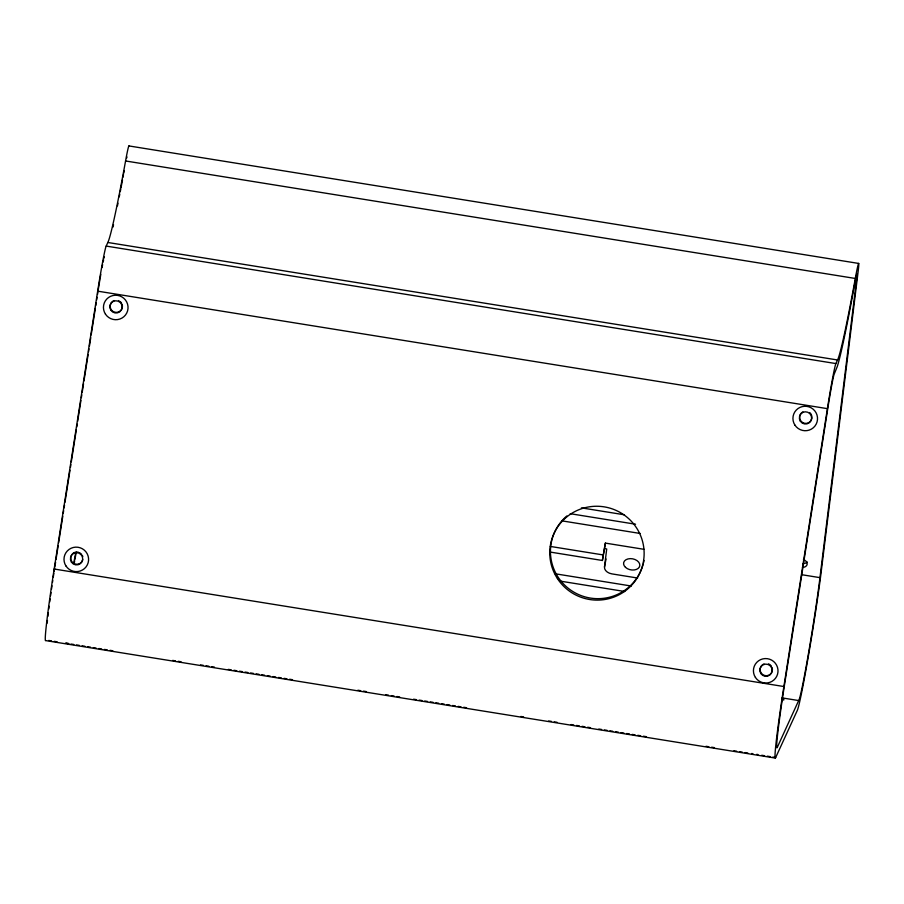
<?xml version="1.0" encoding="UTF-8"?>
<svg xmlns="http://www.w3.org/2000/svg" width="904" height="904" viewBox="0 0 904 904"><rect width="100%" height="100%" fill="white"/><g stroke="black" fill="none" stroke-linecap="round" stroke-linejoin="round"><path stroke-width="1.36" d="M549.801 552.005L602.38 560.48L605.364 543.101L644.123 549.338M602.38 560.48L605.364 543.101M637.591 578.029L611.918 573.893A8.215 5.593 11 0 1 604.494 567.034L606.708 548.977L604.686 548.649M819.962 577.645L856.856 277.539A22.317 0.768 -80.9 0 0 855.218 281.28L853.478 290.692A193.117 6.69 -80.9 0 1 837.228 366.674L834.076 374.403A30.792 1.062 -80.9 0 0 828.584 403.478L784.435 685.322A71.902 2.486 -80.9 0 0 777.248 747.438L799.26 699.267A71.891 2.486 -80.9 0 0 819.431 581.848L819.962 577.645L801.848 574.729M45.641 640.507A82.174 2.848 -80.9 0 1 54.161 569.023L97.677 291.156A41.087 1.424 -80.9 0 1 106.186 246.08L107.836 242.487A182.823 6.328 -80.9 0 0 124.402 167.33L125.566 160.968A32.623 1.13 -80.9 0 1 129.069 146.369M54.929 566.435L55.585 562.243M56.014 559.463L58.206 545.507M58.636 542.728L62.794 516.218M63.223 513.438L63.664 510.647M64.105 507.856L64.534 505.065M64.975 502.274L69.992 470.204M70.433 467.413L70.874 464.622M71.303 461.831L76.331 429.75M76.772 426.959L77.202 424.179M77.642 421.388L80.919 400.461M81.349 397.681L81.789 394.89M82.23 392.099L83.541 383.725M83.97 380.934L88.129 354.436M88.558 351.656L88.999 348.865M89.439 346.074L90.75 337.7M91.18 334.909L95.327 308.411M95.767 305.631L96.208 302.84M96.638 300.049L97.078 297.258M97.519 294.467L98.174 290.286M775.677 757.507A82.174 2.848 -80.9 0 1 783.881 686.531L827.397 408.653A41.087 1.424 -80.9 0 1 832.505 378.765L833.262 374.821A41.087 1.424 -80.9 0 1 835.906 363.577L837.556 359.984A182.823 6.328 -80.9 0 0 854.133 284.839L855.297 278.466A32.623 1.13 -80.9 0 1 858.178 264.635L858.495 263.685A32.623 1.13 -80.9 0 1 858.065 272.16L820.809 574.944A82.174 2.848 -80.9 0 1 808.029 658.089A82.174 2.848 -80.9 0 1 797.215 710.623L775.677 757.507L772.886 757.055M98.344 289.212L98.852 285.98A30.792 1.062 -80.9 0 1 99.937 279.415M123.758 173.184L124.232 170.585M604.494 567.034L606.053 558.966M128.978 145.939L858.698 263.437M125.566 160.968L855.297 278.466M107.836 242.487L837.556 359.984M106.186 246.08L835.906 363.577M97.677 291.156L827.397 408.653M581.396 507.867L624.483 514.805M570.232 513.698L635.557 524.218M562.175 520.896L640.247 533.473M550.276 546.423L603.07 554.92M554.966 573.735L631.308 586.029M559.531 581.001L624.777 591.51M54.161 569.023L783.881 686.531M782.062 697.888L798.774 700.577M48.737 640.45L51.517 640.902M54.296 641.343L57.088 641.795M65.438 643.139L68.229 643.591M71.009 644.043L73.8 644.484M76.58 644.936L79.371 645.388M82.151 645.829L84.942 646.281M87.722 646.733L90.513 647.174M93.293 647.626L96.084 648.078M98.864 648.518L101.655 648.97M104.435 649.422L107.226 649.874M110.005 650.315L112.797 650.767M172.675 660.406L175.455 660.858M178.246 661.31L181.026 661.751M200.53 664.892L203.31 665.344M206.101 665.785L208.88 666.237M211.672 666.689L214.451 667.141M228.373 669.378L231.164 669.83M233.944 670.271L236.735 670.723M239.515 671.175L242.306 671.615M245.086 672.067L247.877 672.519M250.657 672.96L253.448 673.412M256.227 673.864L259.019 674.316M261.798 674.757L264.589 675.209M267.369 675.661L270.16 676.102M272.94 676.554L275.731 677.006M278.511 677.446L281.302 677.898M284.082 678.35L286.873 678.791M289.653 679.243L292.444 679.695M357.894 690.227L360.673 690.679M363.464 691.131L366.244 691.583M385.748 694.713L388.528 695.165M391.319 695.617L394.099 696.057M396.879 696.509L399.67 696.961M413.591 699.199L416.382 699.651M419.162 700.103L421.953 700.543M424.733 700.995L427.524 701.447M430.304 701.888L433.095 702.34M435.875 702.792L438.666 703.233M441.446 703.685L444.237 704.137M447.017 704.578L449.808 705.03M452.588 705.482L455.379 705.934M458.158 706.374L460.95 706.826M463.729 707.278L466.509 707.719M520.828 716.465L523.608 716.917M548.683 720.951L551.463 721.403M554.254 721.855L557.033 722.296M570.955 724.545L573.746 724.985M576.526 725.437L579.317 725.889M582.097 726.33L584.888 726.782M587.668 727.234L590.459 727.675M598.81 729.031L601.601 729.471M604.38 729.923L607.172 730.375M609.951 730.816L612.742 731.268M615.522 731.72L618.313 732.161M621.093 732.613L623.884 733.065M626.664 733.506L629.455 733.958M632.235 734.41L635.026 734.85M637.806 735.302L640.586 735.754M643.377 736.206L646.157 736.647M706.047 746.297L708.826 746.738M711.617 747.19L714.397 747.642M733.901 750.772L736.681 751.224M739.472 751.676L742.252 752.117M745.032 752.569L747.823 753.021M761.744 755.258L764.535 755.71M767.315 756.162L770.106 756.603M45.482 640.563L775.203 758.06M76.252 552.152A82.174 2.848 -80.9 0 1 74.93 559.339M74.682 560.717A82.174 2.848 -80.9 0 1 74.173 563.407M807.159 561.96A6.158 4.192 11 0 1 803.204 563.633M757.993 754.524A12.328 1.525 8.9 0 1 756.727 754.343M752.93 753.71A12.328 1.525 8.9 0 1 751.721 753.473M68.806 643.546A12.328 1.525 8.9 0 1 66.263 643.173M643.219 564.051A47.245 46.861 24.7 0 1 572.548 591.34A47.245 46.861 24.7 0 1 566.876 515.947M644.032 560.457A47.245 46.861 24.7 0 1 643.524 562.864M781.677 698.781A6.158 0.757 8.9 0 1 781.655 699.978M803.43 559.553A6.158 4.192 11 0 1 807.148 564.198A6.158 4.192 11 0 1 802.458 567.475M772.005 667.423A6.158 6.113 24.7 0 1 768.49 675.322A6.158 6.113 24.7 0 1 760.524 671.774A6.158 6.113 24.7 0 1 764.049 663.875M768.456 663.898A6.158 6.113 24.7 0 1 769.609 664.474M770.129 664.858A6.158 6.113 24.7 0 1 770.603 665.287M771.044 665.762A6.158 6.113 24.7 0 1 771.417 666.282M811.521 415.117A6.158 6.113 24.7 0 1 808.199 422.936A6.158 6.113 24.7 0 1 800.209 419.863A6.158 6.113 24.7 0 1 802.967 411.828M809.634 412.552A6.158 6.113 24.7 0 1 811.25 414.529M100.163 278.127A30.792 1.062 -80.9 0 1 100.807 274.375M102.05 267.55A30.792 1.062 -80.9 0 1 102.615 264.601M103.146 262.013A30.792 1.062 -80.9 0 1 103.61 259.843M104.016 258.126A30.792 1.062 -80.9 0 1 104.344 256.894M123.498 174.54A193.117 6.69 -80.9 0 1 123 177.229M122.503 179.873A193.117 6.69 -80.9 0 1 121.034 187.614M120.797 188.868A193.117 6.69 -80.9 0 1 120.277 191.569M119.757 194.236A193.117 6.69 -80.9 0 1 119.249 196.857M117.995 203.174A193.117 6.69 -80.9 0 1 117.463 205.852M113.531 224.723A193.117 6.69 -80.9 0 1 113.023 227.04M126.684 158.019A22.317 0.768 -80.9 0 1 126.978 156.923M47.2 623.127A71.902 2.486 -80.9 0 1 47.46 620.472M47.901 616.347A71.902 2.486 -80.9 0 1 48.307 612.844M48.782 609.002A71.902 2.486 -80.9 0 1 49.132 606.279M49.709 601.951A71.902 2.486 -80.9 0 1 50.115 598.911M50.556 595.77A71.902 2.486 -80.9 0 1 51.008 592.527M51.483 589.205A71.902 2.486 -80.9 0 1 51.98 585.781M52.5 582.3A71.902 2.486 -80.9 0 1 52.76 580.537M53.302 576.955A71.902 2.486 -80.9 0 1 53.856 573.328M54.138 571.509A71.902 2.486 -80.9 0 1 54.703 567.825M75.586 553.485A71.891 2.486 -80.9 0 1 73.687 563.361M122.04 304.106A6.158 6.113 24.7 0 1 118.514 311.993A6.158 6.113 24.7 0 1 110.559 308.445A6.158 6.113 24.7 0 1 114.073 300.546M118.492 300.569A6.158 6.113 24.7 0 1 119.079 300.829M120.164 301.529A6.158 6.113 24.7 0 1 120.639 301.959M121.068 302.433A6.158 6.113 24.7 0 1 121.452 302.953M82.795 559.779A6.158 6.113 24.7 0 1 73.789 563.463A6.158 6.113 24.7 0 1 72.489 553.836M72.964 553.406A6.158 6.113 24.7 0 1 74.038 552.717M74.625 552.457A6.158 6.113 24.7 0 1 78.433 552.265M79.631 552.728A6.158 6.113 24.7 0 1 80.185 553.056M81.19 553.869A6.158 6.113 24.7 0 1 81.62 554.344M82.332 555.418A6.158 6.113 24.7 0 1 82.795 556.615M800.345 421.23A6.158 6.113 24.7 0 0 810.978 420.71A6.158 6.113 24.7 0 0 805.148 411.806A6.158 6.113 24.7 0 0 800.345 421.23M794.921 425.117A12.328 12.227 24.7 0 0 816.21 424.089A12.328 12.227 24.7 0 0 804.549 406.269A12.328 12.227 24.7 0 0 794.921 425.117M760.829 673.536A6.158 6.113 24.7 0 0 771.474 673.017A6.158 6.113 24.7 0 0 765.643 664.112A6.158 6.113 24.7 0 0 760.829 673.536M755.416 677.424A12.328 12.227 24.7 0 0 776.694 676.395A12.328 12.227 24.7 0 0 765.044 658.575A12.328 12.227 24.7 0 0 755.416 677.424M110.864 310.208A6.158 6.113 24.7 0 0 121.509 309.699A6.158 6.113 24.7 0 0 115.678 300.783A6.158 6.113 24.7 0 0 110.864 310.208M105.44 314.106A12.328 12.227 24.7 0 0 126.729 313.066A12.328 12.227 24.7 0 0 115.068 295.246A12.328 12.227 24.7 0 0 105.44 314.106M71.416 562.118A6.158 6.113 24.7 0 0 82.061 561.599A6.158 6.113 24.7 0 0 76.23 552.683A6.158 6.113 24.7 0 0 71.416 562.118M65.992 566.006A12.328 12.227 24.7 0 0 87.281 564.966A12.328 12.227 24.7 0 0 75.62 547.146A12.328 12.227 24.7 0 0 65.992 566.006M625.478 567.339A8.215 5.593 11 0 0 639.354 567.034A8.215 5.593 11 0 0 630.257 558.627A8.215 5.593 11 0 0 625.478 567.339M557.452 578.605A47.245 46.861 24.7 0 0 639.049 574.639A47.245 46.861 24.7 0 0 594.357 506.308A47.245 46.861 24.7 0 0 557.452 578.605"/></g></svg>
